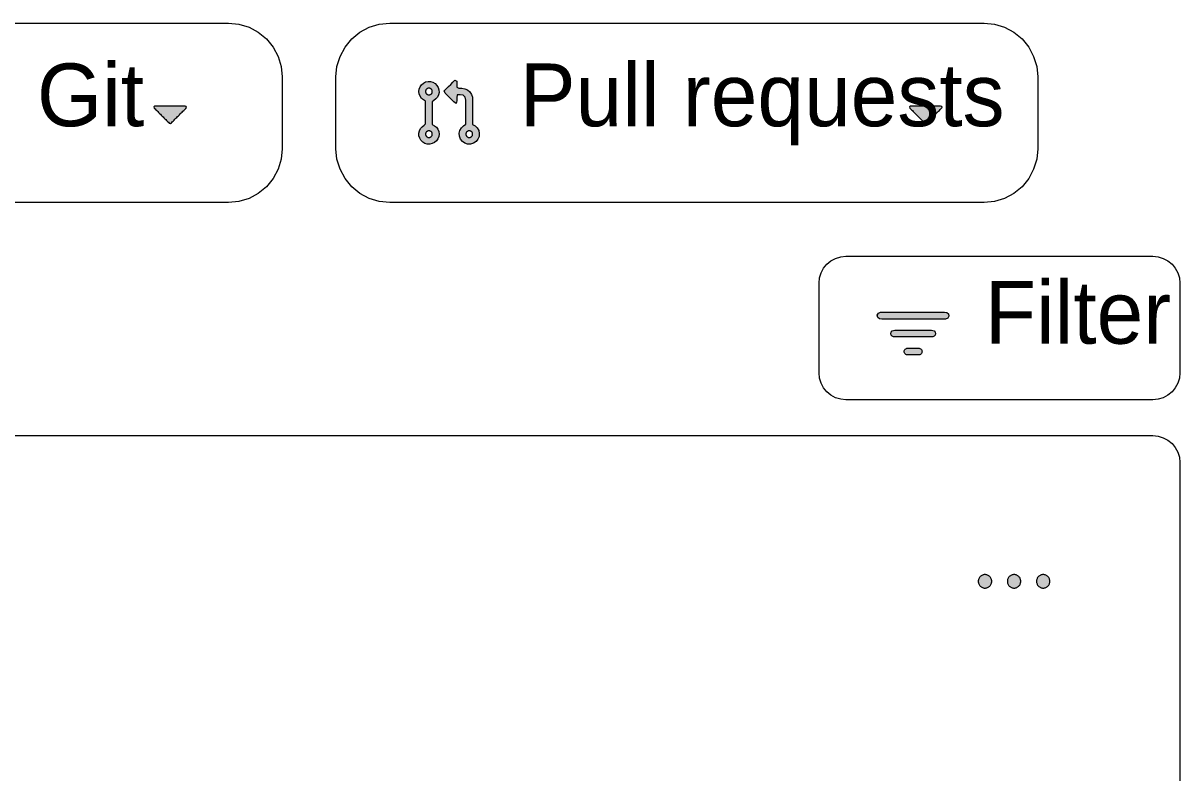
# Model space of a CAD drawing. Extents: x 0 to 2255, y 1 to 8699.
# Drawn here: x 745.9 to 1004, y 8239.8 to 8407 of the extents above; entities that cross this region are included whole.
import ezdxf

# ---------------------------------------------------------------- set-up
doc = ezdxf.new("R2010")
doc.units = 0
doc.layers.get('0').update_dxf_attribs({"lineweight": 0})
doc.styles.add('Mona Sans VF', font='Mona Sans VF.ttf')

msp = doc.modelspace()

# ---------------------------------------------------------------- hatches: boundary and pattern name
at = {"true_color": 0x92a1b5}
h = msp.add_hatch(color=256, dxfattribs=at)
h.dxf.hatch_style = 1
h.paths.add_polyline_path([(834.18, 8391.75), (834.25, 8392.3), (834.45, 8392.82), (834.78, 8393.27), (835.2, 8393.63), (835.7, 8393.88), (836.25, 8393.99), (836.81, 8393.97), (837.34, 8393.81), (837.82, 8393.52), (838.21, 8393.13), (838.5, 8392.65), (838.65, 8392.12), (838.68, 8391.56), (838.56, 8391.01), (838.31, 8390.51), (837.95, 8390.09), (837.5, 8389.77), (837.18, 8389.42), (837.18, 8388.86), (837.18, 8388.3), (837.18, 8387.74), (837.18, 8387.18), (837.18, 8386.62), (837.18, 8386.07), (837.18, 8385.51), (837.18, 8384.95), (837.18, 8384.39), (837.67, 8384.13), (838.09, 8383.77), (838.41, 8383.32), (838.62, 8382.8), (838.68, 8382.25), (838.62, 8381.7), (838.41, 8381.18), (838.09, 8380.72), (837.66, 8380.36), (837.16, 8380.12), (836.62, 8380.01), (836.06, 8380.03), (835.53, 8380.19), (835.05, 8380.48), (834.66, 8380.87), (834.37, 8381.35), (834.21, 8381.88), (834.19, 8382.44), (834.3, 8382.98), (834.55, 8383.48), (834.91, 8383.91), (835.36, 8384.23), (835.68, 8384.58), (835.68, 8385.14), (835.68, 8385.7), (835.68, 8386.26), (835.68, 8386.81), (835.68, 8387.37), (835.68, 8387.93), (835.68, 8388.49), (835.68, 8389.05), (835.68, 8389.61), (835.2, 8389.87), (834.78, 8390.23), (834.45, 8390.68), (834.25, 8391.2), (834.18, 8391.75)])
h.paths.add_polyline_path([(839.86, 8391.93), (840.34, 8392.4), (840.81, 8392.88), (841.29, 8393.35), (841.76, 8393.83), (842.24, 8394.3), (842.68, 8394.09), (842.68, 8393.42), (842.68, 8392.75), (843.11, 8392.5), (843.78, 8392.5), (844.44, 8392.38), (845.05, 8392.1), (845.55, 8391.66), (845.93, 8391.1), (846.14, 8390.47), (846.18, 8389.8), (846.18, 8389.13), (846.18, 8388.45), (846.18, 8387.78), (846.18, 8387.11), (846.18, 8386.44), (846.18, 8385.77), (846.18, 8385.09), (846.18, 8384.42), (846.73, 8384.09), (847.22, 8383.62), (847.54, 8383.04), (847.68, 8382.38), (847.62, 8381.72), (847.37, 8381.1), (846.94, 8380.58), (846.38, 8380.21), (845.74, 8380.02), (845.07, 8380.03), (844.44, 8380.23), (843.89, 8380.62), (843.47, 8381.14), (843.23, 8381.77), (843.19, 8382.44), (843.34, 8383.09), (843.68, 8383.66), (844.18, 8384.12), (844.68, 8384.48), (844.68, 8385.15), (844.68, 8385.82), (844.68, 8386.49), (844.68, 8387.16), (844.68, 8387.84), (844.68, 8388.51), (844.68, 8389.18), (844.68, 8389.85), (844.55, 8390.5), (844.05, 8390.93), (843.39, 8391), (842.71, 8391), (842.68, 8390.36), (842.68, 8389.69), (842.49, 8389.11), (841.96, 8389.47), (841.48, 8389.95), (841.01, 8390.43), (840.53, 8390.9), (840.06, 8391.38), (839.86, 8391.93)])
h.paths.add_polyline_path([(836.43, 8392.5), (836.36, 8392.5), (836.29, 8392.49), (836.22, 8392.47), (836.15, 8392.44), (836.08, 8392.41), (836.02, 8392.37), (835.96, 8392.33), (835.9, 8392.28), (835.85, 8392.23), (835.81, 8392.17), (835.77, 8392.1), (835.74, 8392.04), (835.72, 8391.97), (835.7, 8391.9), (835.69, 8391.82), (835.68, 8391.75), (835.69, 8391.68), (835.7, 8391.6), (835.72, 8391.53), (835.74, 8391.46), (835.77, 8391.4), (835.81, 8391.33), (835.85, 8391.27), (835.9, 8391.22), (835.96, 8391.17), (836.02, 8391.13), (836.08, 8391.09), (836.15, 8391.06), (836.22, 8391.03), (836.29, 8391.01), (836.36, 8391), (836.43, 8391), (836.51, 8391), (836.58, 8391.01), (836.65, 8391.03), (836.72, 8391.06), (836.79, 8391.09), (836.85, 8391.13), (836.91, 8391.17), (836.96, 8391.22), (837.01, 8391.27), (837.06, 8391.33), (837.09, 8391.4), (837.13, 8391.46), (837.15, 8391.53), (837.17, 8391.6), (837.18, 8391.68), (837.18, 8391.75), (837.18, 8391.82), (837.17, 8391.9), (837.15, 8391.97), (837.13, 8392.04), (837.09, 8392.1), (837.06, 8392.17), (837.01, 8392.23), (836.96, 8392.28), (836.91, 8392.33), (836.85, 8392.37), (836.79, 8392.41), (836.72, 8392.44), (836.65, 8392.47), (836.58, 8392.49), (836.51, 8392.5), (836.43, 8392.5)])
h.paths.add_polyline_path([(836.43, 8383), (836.36, 8383), (836.29, 8382.99), (836.22, 8382.97), (836.15, 8382.94), (836.08, 8382.91), (836.02, 8382.87), (835.96, 8382.83), (835.9, 8382.78), (835.85, 8382.73), (835.81, 8382.67), (835.77, 8382.6), (835.74, 8382.54), (835.72, 8382.47), (835.7, 8382.4), (835.69, 8382.32), (835.68, 8382.25), (835.69, 8382.18), (835.7, 8382.1), (835.72, 8382.03), (835.74, 8381.96), (835.77, 8381.9), (835.81, 8381.83), (835.85, 8381.77), (835.9, 8381.72), (835.96, 8381.67), (836.02, 8381.63), (836.08, 8381.59), (836.15, 8381.56), (836.22, 8381.53), (836.29, 8381.51), (836.36, 8381.5), (836.43, 8381.5), (836.51, 8381.5), (836.58, 8381.51), (836.65, 8381.53), (836.72, 8381.56), (836.79, 8381.59), (836.85, 8381.63), (836.91, 8381.67), (836.96, 8381.72), (837.01, 8381.77), (837.06, 8381.83), (837.09, 8381.9), (837.13, 8381.96), (837.15, 8382.03), (837.17, 8382.1), (837.18, 8382.18), (837.18, 8382.25), (837.18, 8382.32), (837.17, 8382.4), (837.15, 8382.47), (837.13, 8382.54), (837.09, 8382.6), (837.06, 8382.67), (837.01, 8382.73), (836.96, 8382.78), (836.91, 8382.83), (836.85, 8382.87), (836.79, 8382.91), (836.72, 8382.94), (836.65, 8382.97), (836.58, 8382.99), (836.51, 8383), (836.43, 8383)])
h.paths.add_polyline_path([(844.68, 8382.25), (844.69, 8382.18), (844.7, 8382.1), (844.72, 8382.03), (844.74, 8381.96), (844.77, 8381.9), (844.81, 8381.83), (844.85, 8381.77), (844.9, 8381.72), (844.96, 8381.67), (845.02, 8381.63), (845.08, 8381.59), (845.15, 8381.56), (845.22, 8381.53), (845.29, 8381.51), (845.36, 8381.5), (845.43, 8381.5), (845.51, 8381.5), (845.58, 8381.51), (845.65, 8381.53), (845.72, 8381.56), (845.79, 8381.59), (845.85, 8381.63), (845.91, 8381.67), (845.96, 8381.72), (846.01, 8381.77), (846.06, 8381.83), (846.09, 8381.9), (846.13, 8381.96), (846.15, 8382.03), (846.17, 8382.1), (846.18, 8382.18), (846.18, 8382.25), (846.18, 8382.32), (846.17, 8382.4), (846.15, 8382.47), (846.13, 8382.54), (846.09, 8382.6), (846.06, 8382.67), (846.01, 8382.73), (845.96, 8382.78), (845.91, 8382.83), (845.85, 8382.87), (845.79, 8382.91), (845.72, 8382.94), (845.65, 8382.97), (845.58, 8382.99), (845.51, 8383), (845.43, 8383), (845.36, 8383), (845.29, 8382.99), (845.22, 8382.97), (845.15, 8382.94), (845.08, 8382.91), (845.02, 8382.87), (844.96, 8382.83), (844.9, 8382.78), (844.85, 8382.73), (844.81, 8382.67), (844.77, 8382.6), (844.74, 8382.54), (844.72, 8382.47), (844.7, 8382.4), (844.69, 8382.32), (844.68, 8382.25)])
at = {"true_color": 0x9198a1}
h = msp.add_hatch(color=256, dxfattribs=at)
h.dxf.hatch_style = 1
h.paths.add_polyline_path([(775.11, 8388.07), (775.31, 8387.87), (775.51, 8387.68), (775.71, 8387.48), (775.9, 8387.28), (776.1, 8387.08), (776.3, 8386.88), (776.5, 8386.68), (776.7, 8386.48), (776.9, 8386.29), (777.1, 8386.09), (777.29, 8385.89), (777.49, 8385.69), (777.69, 8385.49), (777.89, 8385.29), (778.09, 8385.09), (778.29, 8384.9), (778.49, 8384.7), (778.74, 8384.61), (778.96, 8384.78), (779.16, 8384.97), (779.36, 8385.17), (779.55, 8385.37), (779.75, 8385.57), (779.95, 8385.77), (780.15, 8385.97), (780.35, 8386.17), (780.55, 8386.36), (780.75, 8386.56), (780.94, 8386.76), (781.14, 8386.96), (781.34, 8387.16), (781.54, 8387.36), (781.74, 8387.55), (781.94, 8387.75), (782.14, 8387.95), (782.31, 8388.16), (782.26, 8388.42), (782, 8388.5), (781.72, 8388.5), (781.44, 8388.5), (781.16, 8388.5), (780.87, 8388.5), (780.59, 8388.5), (780.31, 8388.5), (780.03, 8388.5), (779.75, 8388.5), (779.47, 8388.5), (779.19, 8388.5), (778.91, 8388.5), (778.63, 8388.5), (778.35, 8388.5), (778.07, 8388.5), (777.79, 8388.5), (777.51, 8388.5), (777.22, 8388.5), (776.94, 8388.5), (776.66, 8388.5), (776.38, 8388.5), (776.1, 8388.5), (775.82, 8388.5), (775.54, 8388.5), (775.26, 8388.5), (775.05, 8388.33), (775.11, 8388.07)])
h = msp.add_hatch(color=256, dxfattribs=at)
h.dxf.hatch_style = 1
h.paths.add_polyline_path([(943.74, 8388.07), (943.94, 8387.87), (944.14, 8387.68), (944.34, 8387.48), (944.54, 8387.28), (944.74, 8387.08), (944.93, 8386.88), (945.13, 8386.68), (945.33, 8386.48), (945.53, 8386.29), (945.73, 8386.09), (945.93, 8385.89), (946.13, 8385.69), (946.32, 8385.49), (946.52, 8385.29), (946.72, 8385.09), (946.92, 8384.9), (947.12, 8384.7), (947.37, 8384.61), (947.59, 8384.78), (947.79, 8384.97), (947.99, 8385.17), (948.19, 8385.37), (948.39, 8385.57), (948.58, 8385.77), (948.78, 8385.97), (948.98, 8386.17), (949.18, 8386.36), (949.38, 8386.56), (949.58, 8386.76), (949.78, 8386.96), (949.97, 8387.16), (950.17, 8387.36), (950.37, 8387.55), (950.57, 8387.75), (950.77, 8387.95), (950.95, 8388.16), (950.89, 8388.42), (950.63, 8388.5), (950.35, 8388.5), (950.07, 8388.5), (949.79, 8388.5), (949.51, 8388.5), (949.23, 8388.5), (948.95, 8388.5), (948.67, 8388.5), (948.38, 8388.5), (948.1, 8388.5), (947.82, 8388.5), (947.54, 8388.5), (947.26, 8388.5), (946.98, 8388.5), (946.7, 8388.5), (946.42, 8388.5), (946.14, 8388.5), (945.86, 8388.5), (945.58, 8388.5), (945.3, 8388.5), (945.02, 8388.5), (944.73, 8388.5), (944.45, 8388.5), (944.17, 8388.5), (943.89, 8388.5), (943.68, 8388.33), (943.74, 8388.07)])
h = msp.add_hatch(color=256, dxfattribs=at)
h.dxf.hatch_style = 1
h.paths.add_polyline_path([(937.25, 8342.5), (937.78, 8342.5), (938.3, 8342.5), (938.83, 8342.5), (939.36, 8342.5), (939.88, 8342.5), (940.41, 8342.5), (940.94, 8342.5), (941.46, 8342.5), (941.99, 8342.5), (942.52, 8342.5), (943.04, 8342.5), (943.57, 8342.5), (944.1, 8342.5), (944.62, 8342.5), (945.15, 8342.5), (945.68, 8342.5), (946.2, 8342.5), (946.73, 8342.5), (947.26, 8342.5), (947.79, 8342.5), (948.31, 8342.5), (948.84, 8342.5), (949.37, 8342.5), (949.89, 8342.5), (950.42, 8342.5), (950.95, 8342.5), (951.47, 8342.5), (951.99, 8342.46), (952.39, 8342.13), (952.49, 8341.63), (952.23, 8341.18), (951.75, 8341), (951.22, 8341), (950.7, 8341), (950.17, 8341), (949.64, 8341), (949.12, 8341), (948.59, 8341), (948.06, 8341), (947.54, 8341), (947.01, 8341), (946.48, 8341), (945.96, 8341), (945.43, 8341), (944.9, 8341), (944.38, 8341), (943.85, 8341), (943.32, 8341), (942.8, 8341), (942.27, 8341), (941.74, 8341), (941.21, 8341), (940.69, 8341), (940.16, 8341), (939.63, 8341), (939.11, 8341), (938.58, 8341), (938.05, 8341), (937.53, 8341), (937.01, 8341.04), (936.61, 8341.37), (936.51, 8341.87), (936.77, 8342.32), (937.25, 8342.5)])
h.paths.add_polyline_path([(939.5, 8337.75), (939.58, 8338.08), (939.79, 8338.34), (940.09, 8338.48), (940.43, 8338.5), (940.77, 8338.5), (941.11, 8338.5), (941.45, 8338.5), (941.79, 8338.5), (942.13, 8338.5), (942.46, 8338.5), (942.8, 8338.5), (943.14, 8338.5), (943.48, 8338.5), (943.82, 8338.5), (944.16, 8338.5), (944.5, 8338.5), (944.84, 8338.5), (945.18, 8338.5), (945.52, 8338.5), (945.86, 8338.5), (946.2, 8338.5), (946.54, 8338.5), (946.87, 8338.5), (947.21, 8338.5), (947.55, 8338.5), (947.89, 8338.5), (948.23, 8338.5), (948.57, 8338.5), (948.91, 8338.48), (949.21, 8338.34), (949.42, 8338.08), (949.5, 8337.75), (949.42, 8337.42), (949.21, 8337.16), (948.91, 8337.02), (948.57, 8337), (948.23, 8337), (947.89, 8337), (947.55, 8337), (947.21, 8337), (946.87, 8337), (946.54, 8337), (946.2, 8337), (945.86, 8337), (945.52, 8337), (945.18, 8337), (944.84, 8337), (944.5, 8337), (944.16, 8337), (943.82, 8337), (943.48, 8337), (943.14, 8337), (942.8, 8337), (942.46, 8337), (942.13, 8337), (941.79, 8337), (941.45, 8337), (941.11, 8337), (940.77, 8337), (940.43, 8337), (940.09, 8337.02), (939.79, 8337.16), (939.58, 8337.42), (939.5, 8337.75)])
h.paths.add_polyline_path([(942.5, 8333.75), (942.52, 8333.9), (942.56, 8334.05), (942.63, 8334.18), (942.73, 8334.29), (942.85, 8334.39), (942.99, 8334.45), (943.13, 8334.49), (943.29, 8334.5), (943.44, 8334.5), (943.59, 8334.5), (943.74, 8334.5), (943.89, 8334.5), (944.04, 8334.5), (944.2, 8334.5), (944.35, 8334.5), (944.5, 8334.5), (944.65, 8334.5), (944.8, 8334.5), (944.96, 8334.5), (945.11, 8334.5), (945.26, 8334.5), (945.41, 8334.5), (945.56, 8334.5), (945.71, 8334.5), (945.87, 8334.49), (946.01, 8334.45), (946.15, 8334.39), (946.27, 8334.29), (946.37, 8334.18), (946.44, 8334.05), (946.48, 8333.9), (946.5, 8333.75), (946.48, 8333.6), (946.44, 8333.45), (946.37, 8333.32), (946.27, 8333.21), (946.15, 8333.11), (946.01, 8333.05), (945.87, 8333.01), (945.71, 8333), (945.56, 8333), (945.41, 8333), (945.26, 8333), (945.11, 8333), (944.96, 8333), (944.8, 8333), (944.65, 8333), (944.5, 8333), (944.35, 8333), (944.2, 8333), (944.04, 8333), (943.89, 8333), (943.74, 8333), (943.59, 8333), (943.44, 8333), (943.29, 8333), (943.13, 8333.01), (942.99, 8333.05), (942.85, 8333.11), (942.73, 8333.21), (942.63, 8333.32), (942.56, 8333.45), (942.52, 8333.6), (942.5, 8333.75)])
h = msp.add_hatch(color=256, dxfattribs=at)
h.dxf.hatch_style = 1
h.paths.add_polyline_path([(967.03, 8281), (967.18, 8281.01), (967.33, 8281.03), (967.47, 8281.06), (967.61, 8281.11), (967.74, 8281.18), (967.87, 8281.25), (967.98, 8281.34), (968.09, 8281.44), (968.19, 8281.55), (968.28, 8281.67), (968.36, 8281.79), (968.42, 8281.93), (968.47, 8282.06), (968.5, 8282.21), (968.53, 8282.35), (968.53, 8282.5), (968.53, 8282.65), (968.5, 8282.79), (968.47, 8282.94), (968.42, 8283.07), (968.36, 8283.21), (968.28, 8283.33), (968.19, 8283.45), (968.09, 8283.56), (967.98, 8283.66), (967.87, 8283.75), (967.74, 8283.82), (967.61, 8283.89), (967.47, 8283.94), (967.33, 8283.97), (967.18, 8283.99), (967.03, 8284), (966.89, 8283.99), (966.74, 8283.97), (966.6, 8283.94), (966.46, 8283.89), (966.33, 8283.82), (966.2, 8283.75), (966.08, 8283.66), (965.97, 8283.56), (965.87, 8283.45), (965.79, 8283.33), (965.71, 8283.21), (965.65, 8283.07), (965.6, 8282.94), (965.56, 8282.79), (965.54, 8282.65), (965.53, 8282.5), (965.54, 8282.35), (965.56, 8282.21), (965.6, 8282.06), (965.65, 8281.93), (965.71, 8281.79), (965.79, 8281.67), (965.87, 8281.55), (965.97, 8281.44), (966.08, 8281.34), (966.2, 8281.25), (966.33, 8281.18), (966.46, 8281.11), (966.6, 8281.06), (966.74, 8281.03), (966.89, 8281.01), (967.03, 8281)])
h.paths.add_polyline_path([(960.53, 8281), (960.68, 8281.01), (960.83, 8281.03), (960.97, 8281.06), (961.11, 8281.11), (961.24, 8281.18), (961.37, 8281.25), (961.48, 8281.34), (961.59, 8281.44), (961.69, 8281.55), (961.78, 8281.67), (961.86, 8281.79), (961.92, 8281.93), (961.97, 8282.06), (962, 8282.21), (962.03, 8282.35), (962.03, 8282.5), (962.03, 8282.65), (962, 8282.79), (961.97, 8282.94), (961.92, 8283.07), (961.86, 8283.21), (961.78, 8283.33), (961.69, 8283.45), (961.59, 8283.56), (961.48, 8283.66), (961.37, 8283.75), (961.24, 8283.82), (961.11, 8283.89), (960.97, 8283.94), (960.83, 8283.97), (960.68, 8283.99), (960.53, 8284), (960.39, 8283.99), (960.24, 8283.97), (960.1, 8283.94), (959.96, 8283.89), (959.83, 8283.82), (959.7, 8283.75), (959.58, 8283.66), (959.47, 8283.56), (959.37, 8283.45), (959.29, 8283.33), (959.21, 8283.21), (959.15, 8283.07), (959.1, 8282.94), (959.06, 8282.79), (959.04, 8282.65), (959.03, 8282.5), (959.04, 8282.35), (959.06, 8282.21), (959.1, 8282.06), (959.15, 8281.93), (959.21, 8281.79), (959.29, 8281.67), (959.37, 8281.55), (959.47, 8281.44), (959.58, 8281.34), (959.7, 8281.25), (959.83, 8281.18), (959.96, 8281.11), (960.1, 8281.06), (960.24, 8281.03), (960.39, 8281.01), (960.53, 8281)])
h.paths.add_polyline_path([(973.53, 8281), (973.68, 8281.01), (973.83, 8281.03), (973.97, 8281.06), (974.11, 8281.11), (974.24, 8281.18), (974.37, 8281.25), (974.48, 8281.34), (974.59, 8281.44), (974.69, 8281.55), (974.78, 8281.67), (974.86, 8281.79), (974.92, 8281.93), (974.97, 8282.06), (975, 8282.21), (975.03, 8282.35), (975.03, 8282.5), (975.03, 8282.65), (975, 8282.79), (974.97, 8282.94), (974.92, 8283.07), (974.86, 8283.21), (974.78, 8283.33), (974.69, 8283.45), (974.59, 8283.56), (974.48, 8283.66), (974.37, 8283.75), (974.24, 8283.82), (974.11, 8283.89), (973.97, 8283.94), (973.83, 8283.97), (973.68, 8283.99), (973.53, 8284), (973.39, 8283.99), (973.24, 8283.97), (973.1, 8283.94), (972.96, 8283.89), (972.83, 8283.82), (972.7, 8283.75), (972.58, 8283.66), (972.47, 8283.56), (972.37, 8283.45), (972.29, 8283.33), (972.21, 8283.21), (972.15, 8283.07), (972.1, 8282.94), (972.06, 8282.79), (972.04, 8282.65), (972.03, 8282.5), (972.04, 8282.35), (972.06, 8282.21), (972.1, 8282.06), (972.15, 8281.93), (972.21, 8281.79), (972.29, 8281.67), (972.37, 8281.55), (972.47, 8281.44), (972.58, 8281.34), (972.7, 8281.25), (972.83, 8281.18), (972.96, 8281.11), (973.1, 8281.06), (973.24, 8281.03), (973.39, 8281.01), (973.53, 8281)])

# ---------------------------------------------------------------- linework, layer by layer
at = {"true_color": 0x3d444d}
for points in [[(719.95, 8407), (791.68, 8407), (791.68, 8407), (794.02, 8406.77), (796.28, 8406.09), (798.35, 8404.98), (800.17, 8403.49), (801.66, 8401.67), (802.77, 8399.59), (803.45, 8397.34), (803.68, 8395), (803.68, 8379), (803.68, 8379), (803.45, 8376.66), (802.77, 8374.41), (801.66, 8372.33), (800.17, 8370.51), (798.35, 8369.02), (796.28, 8367.91), (794.02, 8367.23), (791.68, 8367), (719.95, 8367)], [(827.68, 8407), (960.32, 8407), (960.32, 8407), (962.66, 8406.77), (964.91, 8406.09), (966.98, 8404.98), (968.8, 8403.49), (970.29, 8401.67), (971.4, 8399.59), (972.09, 8397.34), (972.32, 8395), (972.32, 8379), (972.32, 8379), (972.09, 8376.66), (971.4, 8374.41), (970.29, 8372.33), (968.8, 8370.51), (966.98, 8369.02), (964.91, 8367.91), (962.66, 8367.23), (960.32, 8367), (827.68, 8367), (827.68, 8367), (825.34, 8367.23), (823.09, 8367.91), (821.02, 8369.02), (819.2, 8370.51), (817.71, 8372.33), (816.6, 8374.41), (815.91, 8376.66), (815.68, 8379), (815.68, 8395), (815.68, 8395), (815.91, 8397.34), (816.6, 8399.59), (817.71, 8401.67), (819.2, 8403.49), (821.02, 8404.98), (823.09, 8406.09), (825.34, 8406.77), (827.68, 8407), (827.68, 8407)], [(929.5, 8355), (998.03, 8355), (998.03, 8355), (999.2, 8354.88), (1000.33, 8354.54), (1001.37, 8353.99), (1002.28, 8353.24), (1003.02, 8352.33), (1003.58, 8351.3), (1003.92, 8350.17), (1004.03, 8349), (1004.03, 8329), (1004.03, 8329), (1003.92, 8327.83), (1003.58, 8326.7), (1003.02, 8325.67), (1002.28, 8324.76), (1001.37, 8324.01), (1000.33, 8323.46), (999.2, 8323.12), (998.03, 8323), (929.5, 8323), (929.5, 8323), (928.33, 8323.12), (927.2, 8323.46), (926.17, 8324.01), (925.26, 8324.76), (924.51, 8325.67), (923.96, 8326.7), (923.62, 8327.83), (923.5, 8329), (923.5, 8349), (923.5, 8349), (923.62, 8350.17), (923.96, 8351.3), (924.51, 8352.33), (925.26, 8353.24), (926.17, 8353.99), (927.2, 8354.54), (928.33, 8354.88), (929.5, 8355), (929.5, 8355)], [(350, 8315), (998.03, 8315), (998.03, 8315), (999.2, 8314.88), (1000.33, 8314.54), (1001.37, 8313.99), (1002.28, 8313.24), (1003.02, 8312.33), (1003.58, 8311.3), (1003.92, 8310.17), (1004.03, 8309), (1004.03, 7814.07), (1004.03, 7814.07), (1003.92, 7812.9), (1003.58, 7811.77), (1003.02, 7810.73), (1002.28, 7809.82), (1001.37, 7809.08), (1000.33, 7808.52), (999.2, 7808.18), (998.03, 7808.07), (350, 7808.07)]]:
    msp.add_lwpolyline(points, dxfattribs=at)
at = {"true_color": 0x92a1b5}
for points in [[(834.18, 8391.75), (834.25, 8392.3), (834.45, 8392.82), (834.78, 8393.27), (835.2, 8393.63), (835.7, 8393.88), (836.25, 8393.99), (836.81, 8393.97), (837.34, 8393.81), (837.82, 8393.52), (838.21, 8393.13), (838.5, 8392.65), (838.65, 8392.12), (838.68, 8391.56), (838.56, 8391.01), (838.31, 8390.51), (837.95, 8390.09), (837.5, 8389.77), (837.18, 8389.42), (837.18, 8388.86), (837.18, 8388.3), (837.18, 8387.74), (837.18, 8387.18), (837.18, 8386.62), (837.18, 8386.07), (837.18, 8385.51), (837.18, 8384.95), (837.18, 8384.39), (837.67, 8384.13), (838.09, 8383.77), (838.41, 8383.32), (838.62, 8382.8), (838.68, 8382.25), (838.62, 8381.7), (838.41, 8381.18), (838.09, 8380.72), (837.66, 8380.36), (837.16, 8380.12), (836.62, 8380.01), (836.06, 8380.03), (835.53, 8380.19), (835.05, 8380.48), (834.66, 8380.87), (834.37, 8381.35), (834.21, 8381.88), (834.19, 8382.44), (834.3, 8382.98), (834.55, 8383.48), (834.91, 8383.91), (835.36, 8384.23), (835.68, 8384.58), (835.68, 8385.14), (835.68, 8385.7), (835.68, 8386.26), (835.68, 8386.81), (835.68, 8387.37), (835.68, 8387.93), (835.68, 8388.49), (835.68, 8389.05), (835.68, 8389.61), (835.2, 8389.87), (834.78, 8390.23), (834.45, 8390.68), (834.25, 8391.2), (834.18, 8391.75), (834.18, 8391.75)], [(839.86, 8391.93), (840.34, 8392.4), (840.81, 8392.88), (841.29, 8393.35), (841.76, 8393.83), (842.24, 8394.3), (842.68, 8394.09), (842.68, 8393.42), (842.68, 8392.75), (843.11, 8392.5), (843.78, 8392.5), (844.44, 8392.38), (845.05, 8392.1), (845.55, 8391.66), (845.93, 8391.1), (846.14, 8390.47), (846.18, 8389.8), (846.18, 8389.13), (846.18, 8388.45), (846.18, 8387.78), (846.18, 8387.11), (846.18, 8386.44), (846.18, 8385.77), (846.18, 8385.09), (846.18, 8384.42), (846.73, 8384.09), (847.22, 8383.62), (847.54, 8383.04), (847.68, 8382.38), (847.62, 8381.72), (847.37, 8381.1), (846.94, 8380.58), (846.38, 8380.21), (845.74, 8380.02), (845.07, 8380.03), (844.44, 8380.23), (843.89, 8380.62), (843.47, 8381.14), (843.23, 8381.77), (843.19, 8382.44), (843.34, 8383.09), (843.68, 8383.66), (844.18, 8384.12), (844.68, 8384.48), (844.68, 8385.15), (844.68, 8385.82), (844.68, 8386.49), (844.68, 8387.16), (844.68, 8387.84), (844.68, 8388.51), (844.68, 8389.18), (844.68, 8389.85), (844.55, 8390.5), (844.05, 8390.93), (843.39, 8391), (842.71, 8391), (842.68, 8390.36), (842.68, 8389.69), (842.49, 8389.11), (841.96, 8389.47), (841.48, 8389.95), (841.01, 8390.43), (840.53, 8390.9), (840.06, 8391.38), (839.86, 8391.93), (839.86, 8391.93)], [(836.43, 8392.5), (836.36, 8392.5), (836.29, 8392.49), (836.22, 8392.47), (836.15, 8392.44), (836.08, 8392.41), (836.02, 8392.37), (835.96, 8392.33), (835.9, 8392.28), (835.85, 8392.23), (835.81, 8392.17), (835.77, 8392.1), (835.74, 8392.04), (835.72, 8391.97), (835.7, 8391.9), (835.69, 8391.82), (835.68, 8391.75), (835.69, 8391.68), (835.7, 8391.6), (835.72, 8391.53), (835.74, 8391.46), (835.77, 8391.4), (835.81, 8391.33), (835.85, 8391.27), (835.9, 8391.22), (835.96, 8391.17), (836.02, 8391.13), (836.08, 8391.09), (836.15, 8391.06), (836.22, 8391.03), (836.29, 8391.01), (836.36, 8391), (836.43, 8391), (836.51, 8391), (836.58, 8391.01), (836.65, 8391.03), (836.72, 8391.06), (836.79, 8391.09), (836.85, 8391.13), (836.91, 8391.17), (836.96, 8391.22), (837.01, 8391.27), (837.06, 8391.33), (837.09, 8391.4), (837.13, 8391.46), (837.15, 8391.53), (837.17, 8391.6), (837.18, 8391.68), (837.18, 8391.75), (837.18, 8391.82), (837.17, 8391.9), (837.15, 8391.97), (837.13, 8392.04), (837.09, 8392.1), (837.06, 8392.17), (837.01, 8392.23), (836.96, 8392.28), (836.91, 8392.33), (836.85, 8392.37), (836.79, 8392.41), (836.72, 8392.44), (836.65, 8392.47), (836.58, 8392.49), (836.51, 8392.5), (836.43, 8392.5), (836.43, 8392.5)], [(836.43, 8383), (836.36, 8383), (836.29, 8382.99), (836.22, 8382.97), (836.15, 8382.94), (836.08, 8382.91), (836.02, 8382.87), (835.96, 8382.83), (835.9, 8382.78), (835.85, 8382.73), (835.81, 8382.67), (835.77, 8382.6), (835.74, 8382.54), (835.72, 8382.47), (835.7, 8382.4), (835.69, 8382.32), (835.68, 8382.25), (835.69, 8382.18), (835.7, 8382.1), (835.72, 8382.03), (835.74, 8381.96), (835.77, 8381.9), (835.81, 8381.83), (835.85, 8381.77), (835.9, 8381.72), (835.96, 8381.67), (836.02, 8381.63), (836.08, 8381.59), (836.15, 8381.56), (836.22, 8381.53), (836.29, 8381.51), (836.36, 8381.5), (836.43, 8381.5), (836.51, 8381.5), (836.58, 8381.51), (836.65, 8381.53), (836.72, 8381.56), (836.79, 8381.59), (836.85, 8381.63), (836.91, 8381.67), (836.96, 8381.72), (837.01, 8381.77), (837.06, 8381.83), (837.09, 8381.9), (837.13, 8381.96), (837.15, 8382.03), (837.17, 8382.1), (837.18, 8382.18), (837.18, 8382.25), (837.18, 8382.32), (837.17, 8382.4), (837.15, 8382.47), (837.13, 8382.54), (837.09, 8382.6), (837.06, 8382.67), (837.01, 8382.73), (836.96, 8382.78), (836.91, 8382.83), (836.85, 8382.87), (836.79, 8382.91), (836.72, 8382.94), (836.65, 8382.97), (836.58, 8382.99), (836.51, 8383), (836.43, 8383), (836.43, 8383)], [(844.68, 8382.25), (844.69, 8382.18), (844.7, 8382.1), (844.72, 8382.03), (844.74, 8381.96), (844.77, 8381.9), (844.81, 8381.83), (844.85, 8381.77), (844.9, 8381.72), (844.96, 8381.67), (845.02, 8381.63), (845.08, 8381.59), (845.15, 8381.56), (845.22, 8381.53), (845.29, 8381.51), (845.36, 8381.5), (845.43, 8381.5), (845.51, 8381.5), (845.58, 8381.51), (845.65, 8381.53), (845.72, 8381.56), (845.79, 8381.59), (845.85, 8381.63), (845.91, 8381.67), (845.96, 8381.72), (846.01, 8381.77), (846.06, 8381.83), (846.09, 8381.9), (846.13, 8381.96), (846.15, 8382.03), (846.17, 8382.1), (846.18, 8382.18), (846.18, 8382.25), (846.18, 8382.32), (846.17, 8382.4), (846.15, 8382.47), (846.13, 8382.54), (846.09, 8382.6), (846.06, 8382.67), (846.01, 8382.73), (845.96, 8382.78), (845.91, 8382.83), (845.85, 8382.87), (845.79, 8382.91), (845.72, 8382.94), (845.65, 8382.97), (845.58, 8382.99), (845.51, 8383), (845.43, 8383), (845.36, 8383), (845.29, 8382.99), (845.22, 8382.97), (845.15, 8382.94), (845.08, 8382.91), (845.02, 8382.87), (844.96, 8382.83), (844.9, 8382.78), (844.85, 8382.73), (844.81, 8382.67), (844.77, 8382.6), (844.74, 8382.54), (844.72, 8382.47), (844.7, 8382.4), (844.69, 8382.32), (844.68, 8382.25), (844.68, 8382.25)]]:
    msp.add_lwpolyline(points, dxfattribs=at)
at = {"true_color": 0x9198a1}
for points in [[(775.11, 8388.07), (775.31, 8387.87), (775.51, 8387.68), (775.71, 8387.48), (775.9, 8387.28), (776.1, 8387.08), (776.3, 8386.88), (776.5, 8386.68), (776.7, 8386.48), (776.9, 8386.29), (777.1, 8386.09), (777.29, 8385.89), (777.49, 8385.69), (777.69, 8385.49), (777.89, 8385.29), (778.09, 8385.09), (778.29, 8384.9), (778.49, 8384.7), (778.74, 8384.61), (778.96, 8384.78), (779.16, 8384.97), (779.36, 8385.17), (779.55, 8385.37), (779.75, 8385.57), (779.95, 8385.77), (780.15, 8385.97), (780.35, 8386.17), (780.55, 8386.36), (780.75, 8386.56), (780.94, 8386.76), (781.14, 8386.96), (781.34, 8387.16), (781.54, 8387.36), (781.74, 8387.55), (781.94, 8387.75), (782.14, 8387.95), (782.31, 8388.16), (782.26, 8388.42), (782, 8388.5), (781.72, 8388.5), (781.44, 8388.5), (781.16, 8388.5), (780.87, 8388.5), (780.59, 8388.5), (780.31, 8388.5), (780.03, 8388.5), (779.75, 8388.5), (779.47, 8388.5), (779.19, 8388.5), (778.91, 8388.5), (778.63, 8388.5), (778.35, 8388.5), (778.07, 8388.5), (777.79, 8388.5), (777.51, 8388.5), (777.22, 8388.5), (776.94, 8388.5), (776.66, 8388.5), (776.38, 8388.5), (776.1, 8388.5), (775.82, 8388.5), (775.54, 8388.5), (775.26, 8388.5), (775.05, 8388.33), (775.11, 8388.07), (775.11, 8388.07)], [(943.74, 8388.07), (943.94, 8387.87), (944.14, 8387.68), (944.34, 8387.48), (944.54, 8387.28), (944.74, 8387.08), (944.93, 8386.88), (945.13, 8386.68), (945.33, 8386.48), (945.53, 8386.29), (945.73, 8386.09), (945.93, 8385.89), (946.13, 8385.69), (946.32, 8385.49), (946.52, 8385.29), (946.72, 8385.09), (946.92, 8384.9), (947.12, 8384.7), (947.37, 8384.61), (947.59, 8384.78), (947.79, 8384.97), (947.99, 8385.17), (948.19, 8385.37), (948.39, 8385.57), (948.58, 8385.77), (948.78, 8385.97), (948.98, 8386.17), (949.18, 8386.36), (949.38, 8386.56), (949.58, 8386.76), (949.78, 8386.96), (949.97, 8387.16), (950.17, 8387.36), (950.37, 8387.55), (950.57, 8387.75), (950.77, 8387.95), (950.95, 8388.16), (950.89, 8388.42), (950.63, 8388.5), (950.35, 8388.5), (950.07, 8388.5), (949.79, 8388.5), (949.51, 8388.5), (949.23, 8388.5), (948.95, 8388.5), (948.67, 8388.5), (948.38, 8388.5), (948.1, 8388.5), (947.82, 8388.5), (947.54, 8388.5), (947.26, 8388.5), (946.98, 8388.5), (946.7, 8388.5), (946.42, 8388.5), (946.14, 8388.5), (945.86, 8388.5), (945.58, 8388.5), (945.3, 8388.5), (945.02, 8388.5), (944.73, 8388.5), (944.45, 8388.5), (944.17, 8388.5), (943.89, 8388.5), (943.68, 8388.33), (943.74, 8388.07), (943.74, 8388.07)], [(937.25, 8342.5), (937.78, 8342.5), (938.3, 8342.5), (938.83, 8342.5), (939.36, 8342.5), (939.88, 8342.5), (940.41, 8342.5), (940.94, 8342.5), (941.46, 8342.5), (941.99, 8342.5), (942.52, 8342.5), (943.04, 8342.5), (943.57, 8342.5), (944.1, 8342.5), (944.62, 8342.5), (945.15, 8342.5), (945.68, 8342.5), (946.2, 8342.5), (946.73, 8342.5), (947.26, 8342.5), (947.79, 8342.5), (948.31, 8342.5), (948.84, 8342.5), (949.37, 8342.5), (949.89, 8342.5), (950.42, 8342.5), (950.95, 8342.5), (951.47, 8342.5), (951.99, 8342.46), (952.39, 8342.13), (952.49, 8341.63), (952.23, 8341.18), (951.75, 8341), (951.22, 8341), (950.7, 8341), (950.17, 8341), (949.64, 8341), (949.12, 8341), (948.59, 8341), (948.06, 8341), (947.54, 8341), (947.01, 8341), (946.48, 8341), (945.96, 8341), (945.43, 8341), (944.9, 8341), (944.38, 8341), (943.85, 8341), (943.32, 8341), (942.8, 8341), (942.27, 8341), (941.74, 8341), (941.21, 8341), (940.69, 8341), (940.16, 8341), (939.63, 8341), (939.11, 8341), (938.58, 8341), (938.05, 8341), (937.53, 8341), (937.01, 8341.04), (936.61, 8341.37), (936.51, 8341.87), (936.77, 8342.32), (937.25, 8342.5), (937.25, 8342.5)], [(939.5, 8337.75), (939.58, 8338.08), (939.79, 8338.34), (940.09, 8338.48), (940.43, 8338.5), (940.77, 8338.5), (941.11, 8338.5), (941.45, 8338.5), (941.79, 8338.5), (942.13, 8338.5), (942.46, 8338.5), (942.8, 8338.5), (943.14, 8338.5), (943.48, 8338.5), (943.82, 8338.5), (944.16, 8338.5), (944.5, 8338.5), (944.84, 8338.5), (945.18, 8338.5), (945.52, 8338.5), (945.86, 8338.5), (946.2, 8338.5), (946.54, 8338.5), (946.87, 8338.5), (947.21, 8338.5), (947.55, 8338.5), (947.89, 8338.5), (948.23, 8338.5), (948.57, 8338.5), (948.91, 8338.48), (949.21, 8338.34), (949.42, 8338.08), (949.5, 8337.75), (949.42, 8337.42), (949.21, 8337.16), (948.91, 8337.02), (948.57, 8337), (948.23, 8337), (947.89, 8337), (947.55, 8337), (947.21, 8337), (946.87, 8337), (946.54, 8337), (946.2, 8337), (945.86, 8337), (945.52, 8337), (945.18, 8337), (944.84, 8337), (944.5, 8337), (944.16, 8337), (943.82, 8337), (943.48, 8337), (943.14, 8337), (942.8, 8337), (942.46, 8337), (942.13, 8337), (941.79, 8337), (941.45, 8337), (941.11, 8337), (940.77, 8337), (940.43, 8337), (940.09, 8337.02), (939.79, 8337.16), (939.58, 8337.42), (939.5, 8337.75), (939.5, 8337.75)], [(942.5, 8333.75), (942.52, 8333.9), (942.56, 8334.05), (942.63, 8334.18), (942.73, 8334.29), (942.85, 8334.39), (942.99, 8334.45), (943.13, 8334.49), (943.29, 8334.5), (943.44, 8334.5), (943.59, 8334.5), (943.74, 8334.5), (943.89, 8334.5), (944.04, 8334.5), (944.2, 8334.5), (944.35, 8334.5), (944.5, 8334.5), (944.65, 8334.5), (944.8, 8334.5), (944.96, 8334.5), (945.11, 8334.5), (945.26, 8334.5), (945.41, 8334.5), (945.56, 8334.5), (945.71, 8334.5), (945.87, 8334.49), (946.01, 8334.45), (946.15, 8334.39), (946.27, 8334.29), (946.37, 8334.18), (946.44, 8334.05), (946.48, 8333.9), (946.5, 8333.75), (946.48, 8333.6), (946.44, 8333.45), (946.37, 8333.32), (946.27, 8333.21), (946.15, 8333.11), (946.01, 8333.05), (945.87, 8333.01), (945.71, 8333), (945.56, 8333), (945.41, 8333), (945.26, 8333), (945.11, 8333), (944.96, 8333), (944.8, 8333), (944.65, 8333), (944.5, 8333), (944.35, 8333), (944.2, 8333), (944.04, 8333), (943.89, 8333), (943.74, 8333), (943.59, 8333), (943.44, 8333), (943.29, 8333), (943.13, 8333.01), (942.99, 8333.05), (942.85, 8333.11), (942.73, 8333.21), (942.63, 8333.32), (942.56, 8333.45), (942.52, 8333.6), (942.5, 8333.75), (942.5, 8333.75)], [(960.53, 8281), (960.68, 8281.01), (960.83, 8281.03), (960.97, 8281.06), (961.11, 8281.11), (961.24, 8281.18), (961.37, 8281.25), (961.48, 8281.34), (961.59, 8281.44), (961.69, 8281.55), (961.78, 8281.67), (961.86, 8281.79), (961.92, 8281.93), (961.97, 8282.06), (962, 8282.21), (962.03, 8282.35), (962.03, 8282.5), (962.03, 8282.65), (962, 8282.79), (961.97, 8282.94), (961.92, 8283.07), (961.86, 8283.21), (961.78, 8283.33), (961.69, 8283.45), (961.59, 8283.56), (961.48, 8283.66), (961.37, 8283.75), (961.24, 8283.82), (961.11, 8283.89), (960.97, 8283.94), (960.83, 8283.97), (960.68, 8283.99), (960.53, 8284), (960.39, 8283.99), (960.24, 8283.97), (960.1, 8283.94), (959.96, 8283.89), (959.83, 8283.82), (959.7, 8283.75), (959.58, 8283.66), (959.47, 8283.56), (959.37, 8283.45), (959.29, 8283.33), (959.21, 8283.21), (959.15, 8283.07), (959.1, 8282.94), (959.06, 8282.79), (959.04, 8282.65), (959.03, 8282.5), (959.04, 8282.35), (959.06, 8282.21), (959.1, 8282.06), (959.15, 8281.93), (959.21, 8281.79), (959.29, 8281.67), (959.37, 8281.55), (959.47, 8281.44), (959.58, 8281.34), (959.7, 8281.25), (959.83, 8281.18), (959.96, 8281.11), (960.1, 8281.06), (960.24, 8281.03), (960.39, 8281.01), (960.53, 8281), (960.53, 8281)], [(967.03, 8281), (967.18, 8281.01), (967.33, 8281.03), (967.47, 8281.06), (967.61, 8281.11), (967.74, 8281.18), (967.87, 8281.25), (967.98, 8281.34), (968.09, 8281.44), (968.19, 8281.55), (968.28, 8281.67), (968.36, 8281.79), (968.42, 8281.93), (968.47, 8282.06), (968.5, 8282.21), (968.53, 8282.35), (968.53, 8282.5), (968.53, 8282.65), (968.5, 8282.79), (968.47, 8282.94), (968.42, 8283.07), (968.36, 8283.21), (968.28, 8283.33), (968.19, 8283.45), (968.09, 8283.56), (967.98, 8283.66), (967.87, 8283.75), (967.74, 8283.82), (967.61, 8283.89), (967.47, 8283.94), (967.33, 8283.97), (967.18, 8283.99), (967.03, 8284), (966.89, 8283.99), (966.74, 8283.97), (966.6, 8283.94), (966.46, 8283.89), (966.33, 8283.82), (966.2, 8283.75), (966.08, 8283.66), (965.97, 8283.56), (965.87, 8283.45), (965.79, 8283.33), (965.71, 8283.21), (965.65, 8283.07), (965.6, 8282.94), (965.56, 8282.79), (965.54, 8282.65), (965.53, 8282.5), (965.54, 8282.35), (965.56, 8282.21), (965.6, 8282.06), (965.65, 8281.93), (965.71, 8281.79), (965.79, 8281.67), (965.87, 8281.55), (965.97, 8281.44), (966.08, 8281.34), (966.2, 8281.25), (966.33, 8281.18), (966.46, 8281.11), (966.6, 8281.06), (966.74, 8281.03), (966.89, 8281.01), (967.03, 8281), (967.03, 8281)], [(973.53, 8281), (973.68, 8281.01), (973.83, 8281.03), (973.97, 8281.06), (974.11, 8281.11), (974.24, 8281.18), (974.37, 8281.25), (974.48, 8281.34), (974.59, 8281.44), (974.69, 8281.55), (974.78, 8281.67), (974.86, 8281.79), (974.92, 8281.93), (974.97, 8282.06), (975, 8282.21), (975.03, 8282.35), (975.03, 8282.5), (975.03, 8282.65), (975, 8282.79), (974.97, 8282.94), (974.92, 8283.07), (974.86, 8283.21), (974.78, 8283.33), (974.69, 8283.45), (974.59, 8283.56), (974.48, 8283.66), (974.37, 8283.75), (974.24, 8283.82), (974.11, 8283.89), (973.97, 8283.94), (973.83, 8283.97), (973.68, 8283.99), (973.53, 8284), (973.39, 8283.99), (973.24, 8283.97), (973.1, 8283.94), (972.96, 8283.89), (972.83, 8283.82), (972.7, 8283.75), (972.58, 8283.66), (972.47, 8283.56), (972.37, 8283.45), (972.29, 8283.33), (972.21, 8283.21), (972.15, 8283.07), (972.1, 8282.94), (972.06, 8282.79), (972.04, 8282.65), (972.03, 8282.5), (972.04, 8282.35), (972.06, 8282.21), (972.1, 8282.06), (972.15, 8281.93), (972.21, 8281.79), (972.29, 8281.67), (972.37, 8281.55), (972.47, 8281.44), (972.58, 8281.34), (972.7, 8281.25), (972.83, 8281.18), (972.96, 8281.11), (973.1, 8281.06), (973.24, 8281.03), (973.39, 8281.01), (973.53, 8281), (973.53, 8281)]]:
    msp.add_lwpolyline(points, dxfattribs=at)

# ---------------------------------------------------------------- texts
at = {"true_color": 0xf0f6fc, "style": 'Mona Sans VF'}
for s, p in [('Git', (748.95, 8384)), ('Pull requests', (856.68, 8384)), ('Filter', (960.5, 8335.5))]:
    msp.add_text(s, height=14, dxfattribs=at).set_placement(p)

doc.saveas('drawing.dxf')
